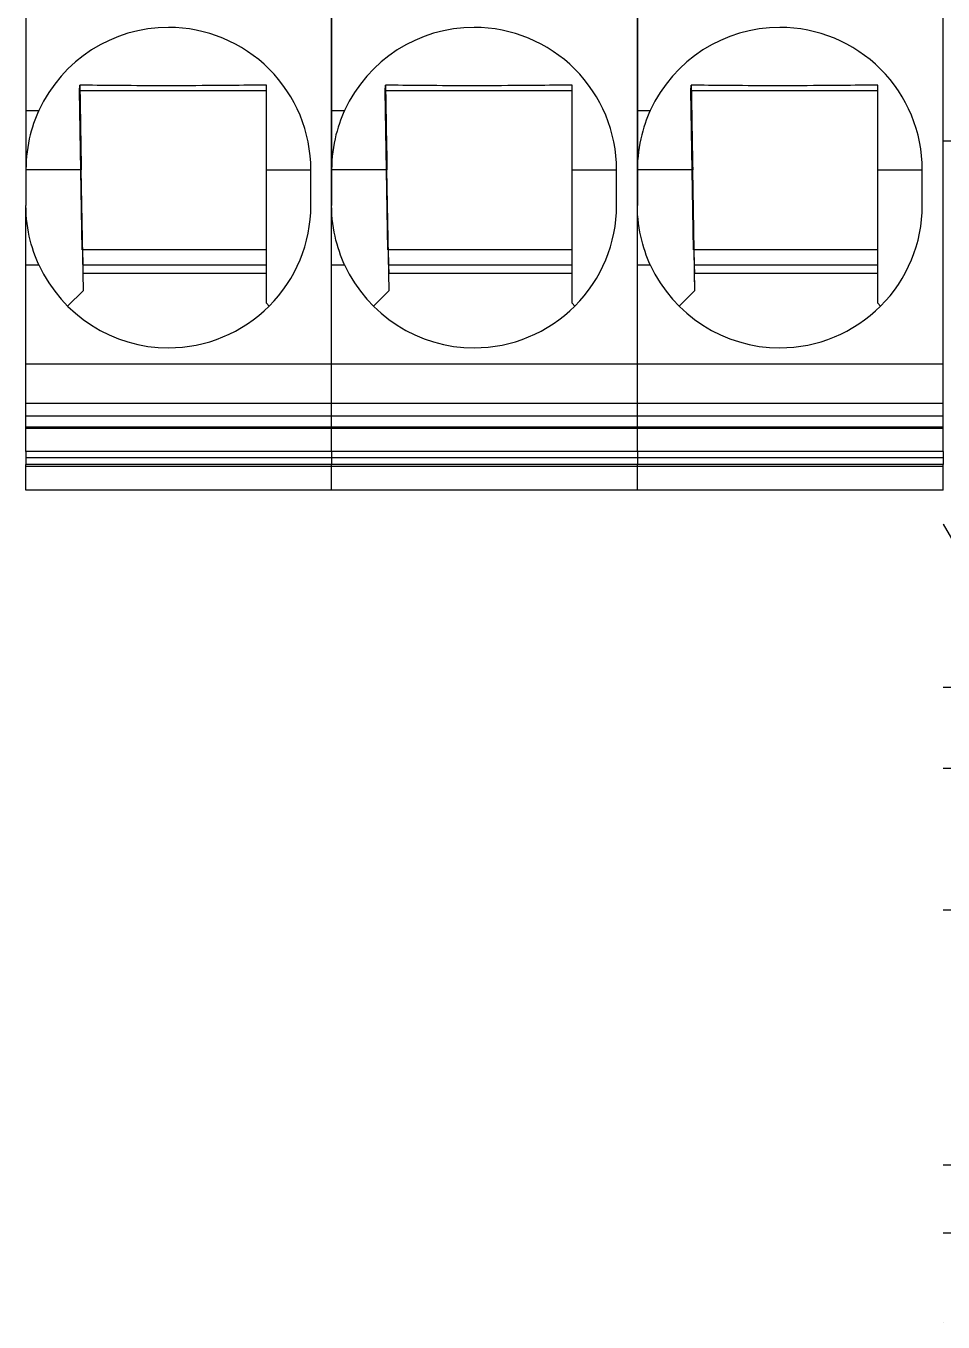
# Model space of a CAD drawing. Header units: inches. Extents: x -13.2 to 36, y -6.6 to 12.8.
# Drawn here: x -3.755 to -3.147, y 4.501 to 5.361 of the extents above; entities that cross this region are included whole.
import ezdxf

# ---------------------------------------------------------------- set-up
doc = ezdxf.new("R2010")
doc.units = ezdxf.units.IN
doc.header["$MEASUREMENT"] = 0
for name, color, linetype in [('MAIN-1', 7, 'Continuous'), ('MAIN-2', 7, 'Continuous'), ('PSYMS', 7, 'Continuous')]:
    doc.layers.add(name, color=color, linetype=linetype)

# ---------------------------------------------------------------- blocks, each defined once
blk = doc.blocks.new('FP_Phoenix Contact 3210567')
at = {"layer": 'MAIN-1'}
for p, q in [((-1.39687, 0), (-1.39687, 0.20275)), ((-1.39687, 0.20275), (-1.37977, 0.20275)), ((-1.37977, 0), (-1.37977, 0.20275)), ((-1.37547, 0.20275), (-1.37977, 0.20275)), ((-1.37547, 0), (-1.37547, 0.20275)), ((-1.37125, 0.20275), (-1.37547, 0.20275)), ((-1.37125, 0), (-1.37125, 0.20275)), ((-1.37125, 0.20275), (-1.24727, 0.20275)), ((-1.24727, 0.20275), (-1.24727, 0.19416)), ((-1.24727, 0.20275), (-1.2079, 0.20275)), ((-1.23854, 0.19764), (-1.23612, 0.19844)), ((-1.23612, 0.19844), (-1.23362, 0.19918)), ((-1.23362, 0.19918), (-1.23102, 0.19988)), ((-1.23102, 0.19988), (-1.22835, 0.20051)), ((-1.22835, 0.20051), (-1.22559, 0.20108)), ((-1.22559, 0.20108), (-1.22276, 0.20157)), ((-1.22276, 0.20157), (-1.21987, 0.20199)), ((-1.21987, 0.20199), (-1.21693, 0.20232)), ((-1.21693, 0.20232), (-1.21394, 0.20256)), ((-1.21394, 0.20256), (-1.21093, 0.2027)), ((-1.21093, 0.2027), (-1.2079, 0.20275)), ((-1.18428, 0.20275), (-1.2079, 0.20275)), ((-1.18428, 0.16606), (-1.18428, 0.20275)), ((-1.14491, 0.20275), (-1.18428, 0.20275)), ((-1.18125, 0.2027), (-1.18428, 0.20275)), ((-1.17823, 0.20256), (-1.18125, 0.2027)), ((-1.17525, 0.20232), (-1.17823, 0.20256)), ((-1.1723, 0.20199), (-1.17525, 0.20232)), ((-1.16941, 0.20157), (-1.1723, 0.20199)), ((-1.16658, 0.20108), (-1.16941, 0.20157)), ((-1.16383, 0.20051), (-1.16658, 0.20108)), ((-1.16115, 0.19988), (-1.16383, 0.20051)), ((-1.15856, 0.19918), (-1.16115, 0.19988)), ((-1.15605, 0.19844), (-1.15856, 0.19918)), ((-1.15364, 0.19764), (-1.15605, 0.19844)), ((-1.14491, 0.20275), (-1.14491, 0.19416)), ((-0.8425, 0.20275), (-1.14491, 0.20275)), ((-1.24727, 0.19416), (-1.24523, 0.19506)), ((-1.24523, 0.19506), (-1.24309, 0.19595)), ((-1.24309, 0.19595), (-1.24086, 0.19681)), ((-1.24086, 0.19681), (-1.23854, 0.19764)), ((-1.15131, 0.19681), (-1.15364, 0.19764)), ((-1.14909, 0.19595), (-1.15131, 0.19681)), ((-1.14695, 0.19506), (-1.14909, 0.19595)), ((-1.14491, 0.19416), (-1.14695, 0.19506)), ((-1.27471, 0.17508), (-1.2643, 0.16467)), ((-1.2643, 0.16467), (-1.18428, 0.16606)), ((-1.25317, 0.04331), (-1.25317, 0.16486)), ((-1.24727, 0.16497), (-1.24727, 0.04331)), ((-1.23742, 0.04331), (-1.23742, 0.16514)), ((-1.18054, 0.16613), (-1.18428, 0.16606)), ((-1.17686, 0.16619), (-1.18054, 0.16613)), ((-1.17327, 0.16625), (-1.17686, 0.16619)), ((-1.16979, 0.16631), (-1.17327, 0.16625)), ((-1.16643, 0.16637), (-1.16979, 0.16631)), ((-1.16318, 0.16643), (-1.16643, 0.16637)), ((-1.16005, 0.16648), (-1.16318, 0.16643)), ((-1.15701, 0.16653), (-1.16005, 0.16648)), ((-1.15407, 0.16658), (-1.15701, 0.16653)), ((-1.15121, 0.16663), (-1.15407, 0.16658)), ((-1.14843, 0.16667), (-1.15121, 0.16663)), ((-1.14572, 0.16672), (-1.14843, 0.16667)), ((-1.14307, 0.16676), (-1.14572, 0.16672)), ((-1.14047, 0.16681), (-1.14307, 0.16676)), ((-1.13792, 0.16685), (-1.14047, 0.16681)), ((-1.13541, 0.16689), (-1.13792, 0.16685)), ((-1.13295, 0.16693), (-1.13541, 0.16689)), ((-1.13052, 0.16697), (-1.13295, 0.16693)), ((-1.13196, 0.04331), (-1.13196, 0.16695)), ((-1.12812, 0.16701), (-1.13052, 0.16697)), ((-1.12818, 0.1614), (-1.12815, 0.16423)), ((-1.12815, 0.16423), (-1.12812, 0.16701)), ((-1.12827, 0.15263), (-1.12824, 0.15561)), ((-1.12824, 0.15561), (-1.12821, 0.15853)), ((-1.12821, 0.15853), (-1.12818, 0.1614)), ((-1.12835, 0.14323), (-1.12833, 0.14645)), ((-1.12833, 0.14645), (-1.1283, 0.14958)), ((-1.1283, 0.14958), (-1.12827, 0.15263)), ((-1.12841, 0.13649), (-1.12838, 0.13992)), ((-1.12838, 0.13992), (-1.12835, 0.14323)), ((-1.12847, 0.12534), (-1.12845, 0.12921)), ((-1.12845, 0.12921), (-1.12843, 0.13293)), ((-1.12843, 0.13293), (-1.12841, 0.13649)), ((-1.1285, 0.11707), (-1.12849, 0.12129)), ((-1.12849, 0.12129), (-1.12847, 0.12534)), ((-1.12851, 0.11271), (-1.1285, 0.11707)), ((-1.12851, 0.10826), (-1.12851, 0.11271)), ((-1.12851, 0.10351), (-1.12851, 0.10826)), ((-1.1285, 0.09885), (-1.12851, 0.10351)), ((-1.12848, 0.09436), (-1.1285, 0.09885)), ((-1.12846, 0.09007), (-1.12848, 0.09436)), ((-1.12844, 0.08597), (-1.12846, 0.09007)), ((-1.12842, 0.08206), (-1.12844, 0.08597)), ((-1.12839, 0.07832), (-1.12842, 0.08206)), ((-1.12837, 0.07471), (-1.12839, 0.07832)), ((-1.12834, 0.07122), (-1.12837, 0.07471)), ((-1.12831, 0.06785), (-1.12834, 0.07122)), ((-1.12828, 0.06456), (-1.12831, 0.06785)), ((-1.12825, 0.06135), (-1.12828, 0.06456)), ((-1.12822, 0.05821), (-1.12825, 0.06135)), ((-1.12818, 0.05514), (-1.12822, 0.05821)), ((-1.12815, 0.05211), (-1.12818, 0.05514)), ((-1.12812, 0.04914), (-1.12815, 0.05211)), ((-1.27286, 0.04331), (-1.27471, 0.04145)), ((-1.27286, 0.04331), (-1.18428, 0.04331)), ((-1.18428, 0.04331), (-1.18428, 0.01378)), ((-1.18428, 0.04331), (-1.18066, 0.04331)), ((-1.18066, 0.04331), (-1.17707, 0.04331)), ((-1.17707, 0.04331), (-1.17355, 0.04331)), ((-1.17355, 0.04331), (-1.1701, 0.04331)), ((-1.1701, 0.04331), (-1.16675, 0.04331)), ((-1.16675, 0.04331), (-1.1635, 0.04331)), ((-1.1635, 0.04331), (-1.16034, 0.04331)), ((-1.16034, 0.04331), (-1.15728, 0.04331)), ((-1.15728, 0.04331), (-1.1543, 0.04331)), ((-1.1543, 0.04331), (-1.15141, 0.04331)), ((-1.15141, 0.04331), (-1.14859, 0.04331)), ((-1.14859, 0.04331), (-1.14584, 0.04331)), ((-1.14584, 0.04331), (-1.14315, 0.04331)), ((-1.14315, 0.04331), (-1.14052, 0.04331)), ((-1.14052, 0.04331), (-1.13794, 0.04331)), ((-1.13794, 0.04331), (-1.13541, 0.04331)), ((-1.13541, 0.04331), (-1.13292, 0.04331)), ((-1.13292, 0.04331), (-1.13047, 0.04331)), ((-1.13047, 0.04331), (-1.12805, 0.04331)), ((-1.12809, 0.0462), (-1.12812, 0.04914)), ((-1.12805, 0.04331), (-1.12809, 0.0462)), ((-1.2079, 0.01378), (-1.18428, 0.01378)), ((-1.39687, 0), (-1.37977, 0)), ((-1.37547, 0), (-1.37977, 0)), ((-1.37125, 0), (-1.37547, 0)), ((-1.37125, 0), (-0.8425, 0))]:
    blk.add_line(p, q, dxfattribs=at)
for centre, start, end in [((-1.2079, 0.10826), 114.62435, 179.99998), ((-1.18428, 0.10826), 0.00002, 65.37565), ((-1.2079, 0.10826), 179.99998, 269.99998), ((-1.18428, 0.10826), 269.99998, 0.00002)]:
    blk.add_arc(centre, 0.09449, start, end, dxfattribs=at)
at = {"layer": 'MAIN-2'}
for p, q in [((-1.39687, 0.20275), (-1.39687, 0.20275)), ((-1.39687, 0.20275), (-1.39687, 0.20275)), ((-1.38089, 0.20275), (-1.38089, 0)), ((-1.35598, 0), (-1.35598, 0.20275)), ((-1.35486, 0.20275), (-1.35486, 0)), ((-1.34757, 0.20275), (-1.34757, 0)), ((-1.339, 0.20275), (-1.339, 0)), ((-1.31297, 0.20275), (-1.31297, 0)), ((-1.24727, 0.20275), (-1.24727, 0.20275)), ((-1.14491, 0.20275), (-1.14491, 0.20275)), ((-1.24727, 0.19416), (-1.24727, 0.19416)), ((-1.14491, 0.19416), (-1.14491, 0.19416)), ((-1.2643, 0.16467), (-1.25317, 0.16488)), ((-1.24727, 0.16503), (-1.25317, 0.16492)), ((-1.25317, 0.16492), (-1.25317, 0.16488)), ((-1.25317, 0.16486), (-1.25317, 0.16488)), ((-1.23742, 0.16526), (-1.24727, 0.16505)), ((-1.24727, 0.16503), (-1.24727, 0.16505)), ((-1.24727, 0.16503), (-1.24727, 0.16497)), ((-1.23742, 0.16547), (-1.13196, 0.16731)), ((-1.23742, 0.16526), (-1.23742, 0.16547)), ((-1.23742, 0.16514), (-1.23742, 0.16526)), ((-1.13196, 0.16695), (-1.13196, 0.16731)), ((-1.13196, 0.16731), (-1.12812, 0.16701)), ((-1.25317, 0.04331), (-1.25317, 0.04331)), ((-1.24727, 0.04331), (-1.24727, 0.04331)), ((-1.23742, 0.04331), (-1.23742, 0.04331)), ((-1.2079, 0.01378), (-1.2079, 0.01378)), ((-1.18428, 0.01378), (-1.18428, 0.01378)), ((-1.39687, 0), (-1.39687, 0)), ((-1.39687, 0), (-1.39687, 0))]:
    blk.add_line(p, q, dxfattribs=at)
blk = doc.blocks.new('2963938')
at = {"layer": 'MAIN-1'}
for p, q in [((0.05118, -1.16535), (0, -1.16535)), ((0, -1.52756), (0.05118, -1.52756))]:
    blk.add_line(p, q, dxfattribs=at)
at = {"layer": 'MAIN-2'}
for p, q in [((0, -1.41929), (0.14775, -1.6752)), ((0, -1.41929), (0, -1.41929)), ((0.19291, -1.58146), (0, -1.58146)), ((0, -1.6752), (0.14775, -1.6752)), ((0, -1.6752), (0, -1.6752)), ((0, -1.84449), (0.88976, -1.84449)), ((0.88976, -1.88976), (0, -1.88976)), ((0, -1.94882), (0, -1.94882))]:
    blk.add_line(p, q, dxfattribs=at)

msp = doc.modelspace()

# ---------------------------------------------------------------- block references
at = {"layer": 'PSYMS'}
msp.add_blockref('2963938', (-3.14668, 6.4499), dxfattribs=at)
at = {"layer": 'PSYMS', "rotation": 90}
for p in [(-3.55218, 6.4499), (-3.34943, 6.4499), (-3.14668, 6.4499)]:
    msp.add_blockref('FP_Phoenix Contact 3210567', p, dxfattribs=at)

doc.saveas('drawing.dxf')
